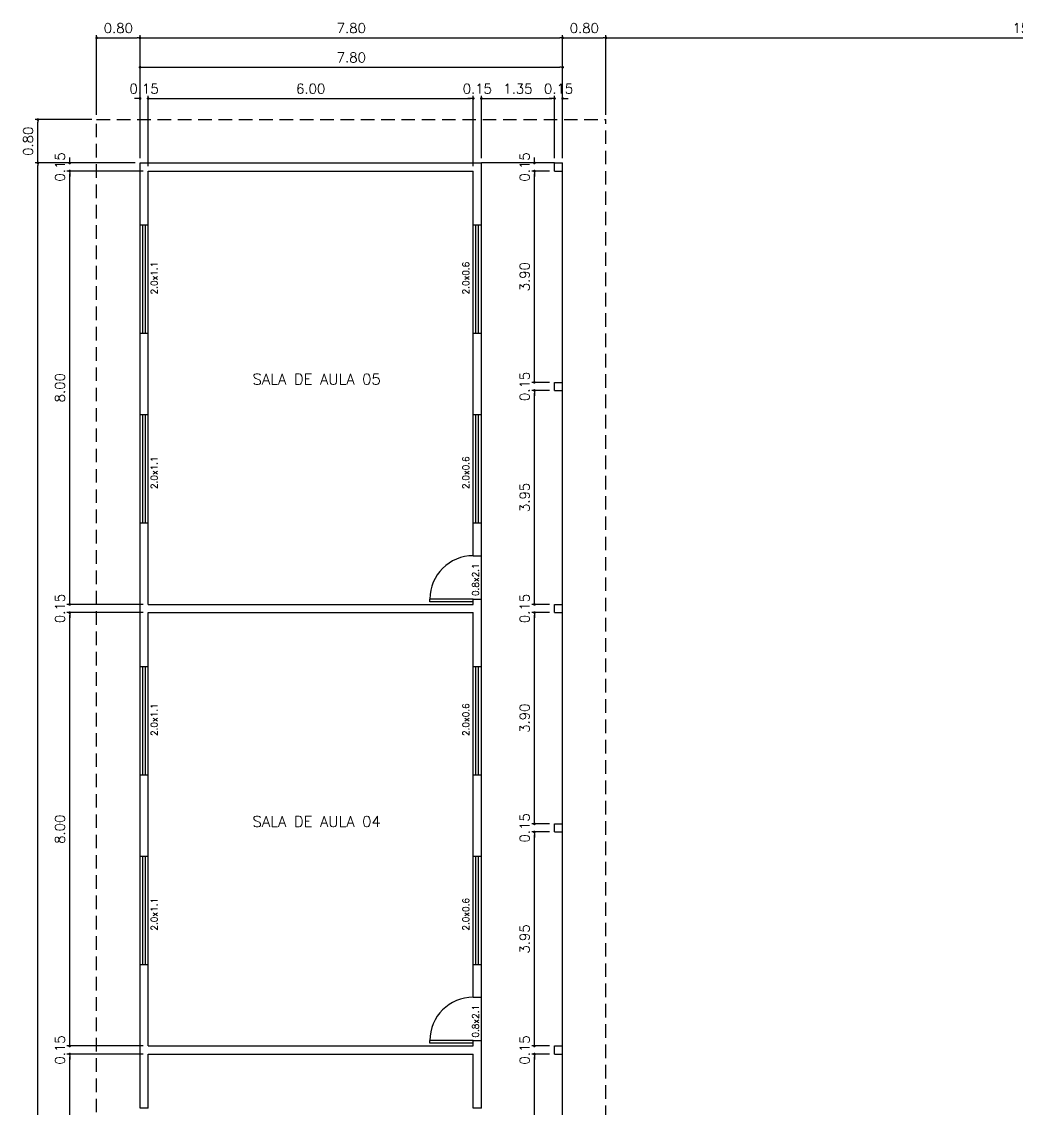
# Model space of a CAD drawing. Extents: x -437 to -220, y 135 to 227.
# Drawn here: x -324.13 to -305.77, y 181.55 to 201.61 of the extents above; entities that cross this region are included whole.
import ezdxf
from ezdxf.enums import TextEntityAlignment as Align

# ---------------------------------------------------------------- set-up
doc = ezdxf.new("R2010")
doc.units = 0
doc.header["$MEASUREMENT"] = 0
doc.linetypes.add('HIDDEN', pattern=[0.375, 0.25, -0.125])
doc.layers.get('0').update_dxf_attribs({"linetype": 'CONTINUOUS'})
doc.layers.get('DEFPOINTS').update_dxf_attribs({"linetype": 'CONTINUOUS'})
for name, color, linetype in [('ALVENARIA', 7, 'CONTINUOUS'), ('ALVENARIA1', 44, 'CONTINUOUS'), ('COBERTURA', 6, 'CONTINUOUS'), ('COTA', 1, 'CONTINUOUS'), ('JAPOR', 142, 'CONTINUOUS'), ('TEXTO2', 40, 'CONTINUOUS'), ('TEXTO3', 3, 'CONTINUOUS')]:
    doc.layers.add(name, color=color, linetype=linetype)
doc.styles.add('SIMPLEX', font='SIMPLEX.SHX')
doc.dimstyles.new('DIM100', dxfattribs={"dimtxt": 0.18, "dimasz": 0.05, "dimexe": 0.05, "dimexo": 0.09, "dimgap": 0.09, "dimtad": 1, "dimzin": 0, "dimdsep": 46, "dimtxsty": 'SIMPLEX', "dimblk": 'DOT', "dimcen": 0.09, "dimadec": 0, "dimazin": 0, "dimtfac": 1, "dimtix": 1, "dimtofl": 0, "dimtmove": 2, "dimatfit": 3, "dimldrblk": 'DOT', "dimfxl": 1, "dimtolj": 1, "dimtzin": 0, "dimarcsym": 0})

# ---------------------------------------------------------------- blocks, each defined once
blk = doc.blocks.new('DOT')
at = {"layer": 'ALVENARIA', "color": 0, "linetype": 'ByBlock'}
blk.add_line((-0.5, 0), (-1, 0), dxfattribs=at)
at = {"layer": 'ALVENARIA', "color": 0, "linetype": 'ByBlock', "const_width": 0.5}
blk.add_lwpolyline([(-0.25, 0, 1), (0.25, 0, 1)], format="xyb", close=True, dxfattribs=at)
blk = doc.blocks.new('*D136')
at = {"color": 0, "linetype": 'ByBlock'}
for p, q in [((-321.996, 200.191), (-322.046, 200.191)), ((-321.946, 199.091), (-321.946, 200.241)), ((-321.796, 198.941), (-321.796, 200.241)), ((-321.746, 200.191), (-321.696, 200.191))]:
    blk.add_line(p, q, dxfattribs=at)
at = {"layer": 'DEFPOINTS', "color": 0, "linetype": 'ByBlock'}
for p in [(-321.796, 200.191), (-321.946, 199.001), (-321.796, 198.851)]:
    blk.add_point(p, dxfattribs=at)
at = {"color": 0, "linetype": 'ByBlock', "xscale": 0.05, "yscale": 0.05, "zscale": 0.05}
blk.add_blockref('DOT', (-321.946, 200.191), dxfattribs=at)
at = {"color": 0, "linetype": 'ByBlock', "xscale": 0.05, "yscale": 0.05, "zscale": 0.05, "rotation": 180}
blk.add_blockref('DOT', (-321.796, 200.191), dxfattribs=at)
at = {"color": 0, "linetype": 'ByBlock', "insert": (-321.871, 200.371), "char_height": 0.18, "attachment_point": 5, "style": 'SIMPLEX'}
blk.add_mtext('\\A1;0.15', dxfattribs=at)
blk = doc.blocks.new('*D137')
at = {"color": 0, "linetype": 'ByBlock'}
for p, q in [((-321.746, 200.191), (-315.846, 200.191)), ((-315.796, 198.941), (-315.796, 200.241))]:
    blk.add_line(p, q, dxfattribs=at)
at = {"layer": 'DEFPOINTS', "color": 0, "linetype": 'ByBlock'}
for p in [(-315.796, 200.191), (-321.796, 198.851), (-315.796, 198.851)]:
    blk.add_point(p, dxfattribs=at)
at = {"color": 0, "linetype": 'ByBlock', "xscale": 0.05, "yscale": 0.05, "zscale": 0.05, "rotation": 180}
blk.add_blockref('DOT', (-321.796, 200.191), dxfattribs=at)
at = {"color": 0, "linetype": 'ByBlock', "xscale": 0.05, "yscale": 0.05, "zscale": 0.05}
blk.add_blockref('DOT', (-315.796, 200.191), dxfattribs=at)
at = {"color": 0, "linetype": 'ByBlock', "insert": (-318.796, 200.371), "char_height": 0.18, "attachment_point": 5, "style": 'SIMPLEX'}
blk.add_mtext('\\A1;6.00', dxfattribs=at)
blk = doc.blocks.new('*D138')
at = {"color": 0, "linetype": 'ByBlock'}
for p, q in [((-315.846, 200.191), (-315.896, 200.191)), ((-315.646, 199.091), (-315.646, 200.241)), ((-315.596, 200.191), (-315.546, 200.191))]:
    blk.add_line(p, q, dxfattribs=at)
at = {"layer": 'DEFPOINTS', "color": 0, "linetype": 'ByBlock'}
for p in [(-315.646, 200.191), (-315.646, 199.001), (-315.796, 198.851)]:
    blk.add_point(p, dxfattribs=at)
at = {"color": 0, "linetype": 'ByBlock', "xscale": 0.05, "yscale": 0.05, "zscale": 0.05}
blk.add_blockref('DOT', (-315.796, 200.191), dxfattribs=at)
at = {"color": 0, "linetype": 'ByBlock', "xscale": 0.05, "yscale": 0.05, "zscale": 0.05, "rotation": 180}
blk.add_blockref('DOT', (-315.646, 200.191), dxfattribs=at)
at = {"color": 0, "linetype": 'ByBlock', "insert": (-315.721, 200.371), "char_height": 0.18, "attachment_point": 5, "style": 'SIMPLEX'}
blk.add_mtext('\\A1;0.15', dxfattribs=at)
blk = doc.blocks.new('*D139')
at = {"color": 0, "linetype": 'ByBlock'}
for p, q in [((-315.596, 200.191), (-314.346, 200.191)), ((-314.296, 199.091), (-314.296, 200.241))]:
    blk.add_line(p, q, dxfattribs=at)
at = {"layer": 'DEFPOINTS', "color": 0, "linetype": 'ByBlock'}
for p in [(-314.296, 200.191), (-315.646, 199.001), (-314.296, 199.001)]:
    blk.add_point(p, dxfattribs=at)
at = {"color": 0, "linetype": 'ByBlock', "xscale": 0.05, "yscale": 0.05, "zscale": 0.05, "rotation": 180}
blk.add_blockref('DOT', (-315.646, 200.191), dxfattribs=at)
at = {"color": 0, "linetype": 'ByBlock', "xscale": 0.05, "yscale": 0.05, "zscale": 0.05}
blk.add_blockref('DOT', (-314.296, 200.191), dxfattribs=at)
at = {"color": 0, "linetype": 'ByBlock', "insert": (-314.971, 200.371), "char_height": 0.18, "attachment_point": 5, "style": 'SIMPLEX'}
blk.add_mtext('\\A1;1.35', dxfattribs=at)
blk = doc.blocks.new('*D140')
at = {"color": 0, "linetype": 'ByBlock'}
for p, q in [((-314.346, 200.191), (-314.396, 200.191)), ((-314.146, 199.091), (-314.146, 200.241)), ((-314.096, 200.191), (-314.046, 200.191))]:
    blk.add_line(p, q, dxfattribs=at)
at = {"layer": 'DEFPOINTS', "color": 0, "linetype": 'ByBlock'}
for p in [(-314.146, 200.191), (-314.296, 199.001), (-314.146, 199.001)]:
    blk.add_point(p, dxfattribs=at)
at = {"color": 0, "linetype": 'ByBlock', "xscale": 0.05, "yscale": 0.05, "zscale": 0.05}
blk.add_blockref('DOT', (-314.296, 200.191), dxfattribs=at)
at = {"color": 0, "linetype": 'ByBlock', "xscale": 0.05, "yscale": 0.05, "zscale": 0.05, "rotation": 180}
blk.add_blockref('DOT', (-314.146, 200.191), dxfattribs=at)
at = {"color": 0, "linetype": 'ByBlock', "insert": (-314.221, 200.371), "char_height": 0.18, "attachment_point": 5, "style": 'SIMPLEX'}
blk.add_mtext('\\A1;0.15', dxfattribs=at)
blk = doc.blocks.new('*D198')
at = {"color": 0, "linetype": 'ByBlock'}
for p, q in [((-321.886, 182.551), (-323.294, 182.551)), ((-323.244, 174.601), (-323.244, 182.501))]:
    blk.add_line(p, q, dxfattribs=at)
at = {"layer": 'DEFPOINTS', "color": 0, "linetype": 'ByBlock'}
for p in [(-323.244, 182.551), (-321.796, 182.551), (-321.796, 174.551)]:
    blk.add_point(p, dxfattribs=at)
at = {"color": 0, "linetype": 'ByBlock', "xscale": 0.05, "yscale": 0.05, "zscale": 0.05}
for p, rotation in [((-323.244, 182.551), 90), ((-323.244, 174.551), 270)]:
    blk.add_blockref('DOT', p, dxfattribs=dict(at, rotation=rotation))
at = {"color": 0, "linetype": 'ByBlock', "insert": (-323.424, 178.551), "char_height": 0.18, "attachment_point": 5, "rotation": 90, "style": 'SIMPLEX'}
blk.add_mtext('\\A1;8.00', dxfattribs=at)
blk = doc.blocks.new('*D199')
at = {"color": 0, "linetype": 'ByBlock'}
for p, q in [((-323.244, 182.751), (-323.244, 182.801)), ((-321.886, 182.701), (-323.294, 182.701)), ((-323.244, 182.501), (-323.244, 182.451))]:
    blk.add_line(p, q, dxfattribs=at)
at = {"layer": 'DEFPOINTS', "color": 0, "linetype": 'ByBlock'}
for p in [(-323.244, 182.701), (-321.796, 182.701), (-321.796, 182.551)]:
    blk.add_point(p, dxfattribs=at)
at = {"color": 0, "linetype": 'ByBlock', "xscale": 0.05, "yscale": 0.05, "zscale": 0.05}
for p, rotation in [((-323.244, 182.701), 270), ((-323.244, 182.551), 90)]:
    blk.add_blockref('DOT', p, dxfattribs=dict(at, rotation=rotation))
at = {"color": 0, "linetype": 'ByBlock', "insert": (-323.424, 182.626), "char_height": 0.18, "attachment_point": 5, "rotation": 90, "style": 'SIMPLEX'}
blk.add_mtext('\\A1;0.15', dxfattribs=at)
blk = doc.blocks.new('*D200')
at = {"color": 0, "linetype": 'ByBlock'}
for p, q in [((-321.886, 190.701), (-323.294, 190.701)), ((-323.244, 182.751), (-323.244, 190.651))]:
    blk.add_line(p, q, dxfattribs=at)
at = {"layer": 'DEFPOINTS', "color": 0, "linetype": 'ByBlock'}
for p in [(-323.244, 190.701), (-321.796, 190.701), (-321.796, 182.701)]:
    blk.add_point(p, dxfattribs=at)
at = {"color": 0, "linetype": 'ByBlock', "xscale": 0.05, "yscale": 0.05, "zscale": 0.05}
for p, rotation in [((-323.244, 190.701), 90), ((-323.244, 182.701), 270)]:
    blk.add_blockref('DOT', p, dxfattribs=dict(at, rotation=rotation))
at = {"color": 0, "linetype": 'ByBlock', "insert": (-323.424, 186.701), "char_height": 0.18, "attachment_point": 5, "rotation": 90, "style": 'SIMPLEX'}
blk.add_mtext('\\A1;8.00', dxfattribs=at)
blk = doc.blocks.new('*D201')
at = {"color": 0, "linetype": 'ByBlock'}
for p, q in [((-323.244, 190.901), (-323.244, 190.951)), ((-321.886, 190.851), (-323.294, 190.851)), ((-323.244, 190.651), (-323.244, 190.601))]:
    blk.add_line(p, q, dxfattribs=at)
at = {"layer": 'DEFPOINTS', "color": 0, "linetype": 'ByBlock'}
for p in [(-323.244, 190.851), (-321.796, 190.851), (-321.796, 190.701)]:
    blk.add_point(p, dxfattribs=at)
at = {"color": 0, "linetype": 'ByBlock', "xscale": 0.05, "yscale": 0.05, "zscale": 0.05}
for p, rotation in [((-323.244, 190.851), 270), ((-323.244, 190.701), 90)]:
    blk.add_blockref('DOT', p, dxfattribs=dict(at, rotation=rotation))
at = {"color": 0, "linetype": 'ByBlock', "insert": (-323.424, 190.776), "char_height": 0.18, "attachment_point": 5, "rotation": 90, "style": 'SIMPLEX'}
blk.add_mtext('\\A1;0.15', dxfattribs=at)
blk = doc.blocks.new('*D202')
at = {"color": 0, "linetype": 'ByBlock'}
for p, q in [((-321.886, 198.851), (-323.294, 198.851)), ((-323.244, 190.901), (-323.244, 198.801))]:
    blk.add_line(p, q, dxfattribs=at)
at = {"layer": 'DEFPOINTS', "color": 0, "linetype": 'ByBlock'}
for p in [(-323.244, 198.851), (-321.796, 198.851), (-321.796, 190.851)]:
    blk.add_point(p, dxfattribs=at)
at = {"color": 0, "linetype": 'ByBlock', "xscale": 0.05, "yscale": 0.05, "zscale": 0.05}
for p, rotation in [((-323.244, 198.851), 90), ((-323.244, 190.851), 270)]:
    blk.add_blockref('DOT', p, dxfattribs=dict(at, rotation=rotation))
at = {"color": 0, "linetype": 'ByBlock', "insert": (-323.424, 194.851), "char_height": 0.18, "attachment_point": 5, "rotation": 90, "style": 'SIMPLEX'}
blk.add_mtext('\\A1;8.00', dxfattribs=at)
blk = doc.blocks.new('*D203')
at = {"color": 0, "linetype": 'ByBlock'}
for p, q in [((-322.036, 199.001), (-323.294, 199.001)), ((-323.244, 199.051), (-323.244, 199.101)), ((-323.244, 198.801), (-323.244, 198.751))]:
    blk.add_line(p, q, dxfattribs=at)
at = {"layer": 'DEFPOINTS', "color": 0, "linetype": 'ByBlock'}
for p in [(-323.244, 199.001), (-321.946, 199.001), (-321.796, 198.851)]:
    blk.add_point(p, dxfattribs=at)
at = {"color": 0, "linetype": 'ByBlock', "xscale": 0.05, "yscale": 0.05, "zscale": 0.05}
for p, rotation in [((-323.244, 199.001), 270), ((-323.244, 198.851), 90)]:
    blk.add_blockref('DOT', p, dxfattribs=dict(at, rotation=rotation))
at = {"color": 0, "linetype": 'ByBlock', "insert": (-323.424, 198.926), "char_height": 0.18, "attachment_point": 5, "rotation": 90, "style": 'SIMPLEX'}
blk.add_mtext('\\A1;0.15', dxfattribs=at)
blk = doc.blocks.new('*D205')
at = {"color": 0, "linetype": 'ByBlock'}
for p, q in [((-322.036, 199.001), (-323.881, 199.001)), ((-323.831, 139.751), (-323.831, 198.951)), ((-321.886, 139.701), (-323.881, 139.701))]:
    blk.add_line(p, q, dxfattribs=at)
at = {"layer": 'DEFPOINTS', "color": 0, "linetype": 'ByBlock'}
for p in [(-323.831, 199.001), (-321.946, 199.001), (-321.796, 139.701)]:
    blk.add_point(p, dxfattribs=at)
at = {"color": 0, "linetype": 'ByBlock', "xscale": 0.05, "yscale": 0.05, "zscale": 0.05}
for p, rotation in [((-323.831, 199.001), 90), ((-323.831, 139.701), 270)]:
    blk.add_blockref('DOT', p, dxfattribs=dict(at, rotation=rotation))
at = {"color": 0, "linetype": 'ByBlock', "insert": (-324.011, 169.351), "char_height": 0.18, "attachment_point": 5, "rotation": 90, "style": 'SIMPLEX'}
blk.add_mtext('\\A1;59.30', dxfattribs=at)
blk = doc.blocks.new('*D206')
at = {"color": 0, "linetype": 'ByBlock'}
for p, q in [((-322.836, 199.801), (-323.881, 199.801)), ((-323.831, 199.051), (-323.831, 199.751))]:
    blk.add_line(p, q, dxfattribs=at)
at = {"layer": 'DEFPOINTS', "color": 0, "linetype": 'ByBlock'}
for p in [(-323.831, 199.801), (-322.746, 199.801), (-321.946, 199.001)]:
    blk.add_point(p, dxfattribs=at)
at = {"color": 0, "linetype": 'ByBlock', "xscale": 0.05, "yscale": 0.05, "zscale": 0.05}
for p, rotation in [((-323.831, 199.801), 90), ((-323.831, 199.001), 270)]:
    blk.add_blockref('DOT', p, dxfattribs=dict(at, rotation=rotation))
at = {"color": 0, "linetype": 'ByBlock', "insert": (-324.011, 199.401), "char_height": 0.18, "attachment_point": 5, "rotation": 90, "style": 'SIMPLEX'}
blk.add_mtext('\\A1;0.80', dxfattribs=at)
blk = doc.blocks.new('*D207')
at = {"color": 0, "linetype": 'ByBlock'}
for p, q in [((-321.946, 199.091), (-321.946, 200.818)), ((-314.146, 199.091), (-314.146, 200.818)), ((-321.896, 200.768), (-314.196, 200.768))]:
    blk.add_line(p, q, dxfattribs=at)
at = {"layer": 'DEFPOINTS', "color": 0, "linetype": 'ByBlock'}
for p in [(-314.146, 200.768), (-321.946, 199.001), (-314.146, 199.001)]:
    blk.add_point(p, dxfattribs=at)
at = {"color": 0, "linetype": 'ByBlock', "xscale": 0.05, "yscale": 0.05, "zscale": 0.05, "rotation": 180}
blk.add_blockref('DOT', (-321.946, 200.768), dxfattribs=at)
at = {"color": 0, "linetype": 'ByBlock', "xscale": 0.05, "yscale": 0.05, "zscale": 0.05}
blk.add_blockref('DOT', (-314.146, 200.768), dxfattribs=at)
at = {"color": 0, "linetype": 'ByBlock', "insert": (-318.046, 200.948), "char_height": 0.18, "attachment_point": 5, "style": 'SIMPLEX'}
blk.add_mtext('\\A1;7.80', dxfattribs=at)
blk = doc.blocks.new('*D209')
at = {"color": 0, "linetype": 'ByBlock'}
for p, q in [((-322.746, 199.891), (-322.746, 201.36)), ((-322.696, 201.31), (-321.996, 201.31)), ((-321.946, 199.091), (-321.946, 201.36))]:
    blk.add_line(p, q, dxfattribs=at)
at = {"layer": 'DEFPOINTS', "color": 0, "linetype": 'ByBlock'}
for p in [(-321.946, 201.31), (-322.746, 199.801), (-321.946, 199.001)]:
    blk.add_point(p, dxfattribs=at)
at = {"color": 0, "linetype": 'ByBlock', "xscale": 0.05, "yscale": 0.05, "zscale": 0.05, "rotation": 180}
blk.add_blockref('DOT', (-322.746, 201.31), dxfattribs=at)
at = {"color": 0, "linetype": 'ByBlock', "xscale": 0.05, "yscale": 0.05, "zscale": 0.05}
blk.add_blockref('DOT', (-321.946, 201.31), dxfattribs=at)
at = {"color": 0, "linetype": 'ByBlock', "insert": (-322.346, 201.49), "char_height": 0.18, "attachment_point": 5, "style": 'SIMPLEX'}
blk.add_mtext('\\A1;0.80', dxfattribs=at)
blk = doc.blocks.new('*D210')
at = {"color": 0, "linetype": 'ByBlock'}
for p, q in [((-321.896, 201.31), (-314.196, 201.31)), ((-314.146, 199.091), (-314.146, 201.36))]:
    blk.add_line(p, q, dxfattribs=at)
at = {"layer": 'DEFPOINTS', "color": 0, "linetype": 'ByBlock'}
for p in [(-314.146, 201.31), (-321.946, 199.001), (-314.146, 199.001)]:
    blk.add_point(p, dxfattribs=at)
at = {"color": 0, "linetype": 'ByBlock', "xscale": 0.05, "yscale": 0.05, "zscale": 0.05, "rotation": 180}
blk.add_blockref('DOT', (-321.946, 201.31), dxfattribs=at)
at = {"color": 0, "linetype": 'ByBlock', "xscale": 0.05, "yscale": 0.05, "zscale": 0.05}
blk.add_blockref('DOT', (-314.146, 201.31), dxfattribs=at)
at = {"color": 0, "linetype": 'ByBlock', "insert": (-318.046, 201.49), "char_height": 0.18, "attachment_point": 5, "style": 'SIMPLEX'}
blk.add_mtext('\\A1;7.80', dxfattribs=at)
blk = doc.blocks.new('*D260')
at = {"layer": 'COTA', "color": 0, "lineweight": -2}
for p, q in [((-314.386, 182.551), (-314.717, 182.551)), ((-314.667, 178.701), (-314.667, 182.501)), ((-314.386, 178.651), (-314.717, 178.651))]:
    blk.add_line(p, q, dxfattribs=at)
at = {"layer": 'DEFPOINTS', "color": 0}
for p in [(-314.667, 182.551), (-314.296, 182.551), (-314.296, 178.651)]:
    blk.add_point(p, dxfattribs=at)
at = {"layer": 'COTA', "color": 0, "lineweight": -2, "xscale": 0.05, "yscale": 0.05, "zscale": 0.05}
for p, rotation in [((-314.667, 182.551), 90), ((-314.667, 178.651), 270)]:
    blk.add_blockref('DOT', p, dxfattribs=dict(at, rotation=rotation))
at = {"layer": 'COTA', "color": 0, "insert": (-314.847, 180.601), "char_height": 0.18, "attachment_point": 5, "rotation": 90, "style": 'SIMPLEX'}
blk.add_mtext('\\A1;3.90', dxfattribs=at)
blk = doc.blocks.new('*D261')
at = {"layer": 'COTA', "color": 0, "lineweight": -2}
for p, q in [((-314.667, 182.751), (-314.667, 182.801)), ((-314.386, 182.701), (-314.717, 182.701)), ((-314.386, 182.551), (-314.717, 182.551)), ((-314.667, 182.501), (-314.667, 182.451))]:
    blk.add_line(p, q, dxfattribs=at)
at = {"layer": 'DEFPOINTS', "color": 0}
for p in [(-314.667, 182.701), (-314.296, 182.701), (-314.296, 182.551)]:
    blk.add_point(p, dxfattribs=at)
at = {"layer": 'COTA', "color": 0, "lineweight": -2, "xscale": 0.05, "yscale": 0.05, "zscale": 0.05}
for p, rotation in [((-314.667, 182.701), 270), ((-314.667, 182.551), 90)]:
    blk.add_blockref('DOT', p, dxfattribs=dict(at, rotation=rotation))
at = {"layer": 'COTA', "color": 0, "insert": (-314.847, 182.626), "char_height": 0.18, "attachment_point": 5, "rotation": 90, "style": 'SIMPLEX'}
blk.add_mtext('\\A1;0.15', dxfattribs=at)
blk = doc.blocks.new('*D262')
at = {"layer": 'COTA', "color": 0, "lineweight": -2}
for p, q in [((-314.386, 186.651), (-314.717, 186.651)), ((-314.667, 182.751), (-314.667, 186.601)), ((-314.386, 182.701), (-314.717, 182.701))]:
    blk.add_line(p, q, dxfattribs=at)
at = {"layer": 'DEFPOINTS', "color": 0}
for p in [(-314.667, 186.651), (-314.296, 186.651), (-314.296, 182.701)]:
    blk.add_point(p, dxfattribs=at)
at = {"layer": 'COTA', "color": 0, "lineweight": -2, "xscale": 0.05, "yscale": 0.05, "zscale": 0.05}
for p, rotation in [((-314.667, 186.651), 90), ((-314.667, 182.701), 270)]:
    blk.add_blockref('DOT', p, dxfattribs=dict(at, rotation=rotation))
at = {"layer": 'COTA', "color": 0, "insert": (-314.847, 184.676), "char_height": 0.18, "attachment_point": 5, "rotation": 90, "style": 'SIMPLEX'}
blk.add_mtext('\\A1;3.95', dxfattribs=at)
blk = doc.blocks.new('*D263')
at = {"layer": 'COTA', "color": 0, "lineweight": -2}
for p, q in [((-314.386, 186.801), (-314.717, 186.801)), ((-314.667, 186.851), (-314.667, 186.901)), ((-314.386, 186.651), (-314.717, 186.651)), ((-314.667, 186.601), (-314.667, 186.551))]:
    blk.add_line(p, q, dxfattribs=at)
at = {"layer": 'DEFPOINTS', "color": 0}
for p in [(-314.667, 186.801), (-314.296, 186.801), (-314.296, 186.651)]:
    blk.add_point(p, dxfattribs=at)
at = {"layer": 'COTA', "color": 0, "lineweight": -2, "xscale": 0.05, "yscale": 0.05, "zscale": 0.05}
for p, rotation in [((-314.667, 186.801), 270), ((-314.667, 186.651), 90)]:
    blk.add_blockref('DOT', p, dxfattribs=dict(at, rotation=rotation))
at = {"layer": 'COTA', "color": 0, "insert": (-314.847, 186.726), "char_height": 0.18, "attachment_point": 5, "rotation": 90, "style": 'SIMPLEX'}
blk.add_mtext('\\A1;0.15', dxfattribs=at)
blk = doc.blocks.new('*D264')
at = {"layer": 'COTA', "color": 0, "lineweight": -2}
for p, q in [((-314.386, 190.701), (-314.717, 190.701)), ((-314.667, 186.851), (-314.667, 190.651)), ((-314.386, 186.801), (-314.717, 186.801))]:
    blk.add_line(p, q, dxfattribs=at)
at = {"layer": 'DEFPOINTS', "color": 0}
for p in [(-314.667, 190.701), (-314.296, 190.701), (-314.296, 186.801)]:
    blk.add_point(p, dxfattribs=at)
at = {"layer": 'COTA', "color": 0, "lineweight": -2, "xscale": 0.05, "yscale": 0.05, "zscale": 0.05}
for p, rotation in [((-314.667, 190.701), 90), ((-314.667, 186.801), 270)]:
    blk.add_blockref('DOT', p, dxfattribs=dict(at, rotation=rotation))
at = {"layer": 'COTA', "color": 0, "insert": (-314.847, 188.751), "char_height": 0.18, "attachment_point": 5, "rotation": 90, "style": 'SIMPLEX'}
blk.add_mtext('\\A1;3.90', dxfattribs=at)
blk = doc.blocks.new('*D265')
at = {"layer": 'COTA', "color": 0, "lineweight": -2}
for p, q in [((-314.667, 190.901), (-314.667, 190.951)), ((-314.386, 190.851), (-314.717, 190.851)), ((-314.386, 190.701), (-314.717, 190.701)), ((-314.667, 190.651), (-314.667, 190.601))]:
    blk.add_line(p, q, dxfattribs=at)
at = {"layer": 'DEFPOINTS', "color": 0}
for p in [(-314.667, 190.851), (-314.296, 190.851), (-314.296, 190.701)]:
    blk.add_point(p, dxfattribs=at)
at = {"layer": 'COTA', "color": 0, "lineweight": -2, "xscale": 0.05, "yscale": 0.05, "zscale": 0.05}
for p, rotation in [((-314.667, 190.851), 270), ((-314.667, 190.701), 90)]:
    blk.add_blockref('DOT', p, dxfattribs=dict(at, rotation=rotation))
at = {"layer": 'COTA', "color": 0, "insert": (-314.847, 190.776), "char_height": 0.18, "attachment_point": 5, "rotation": 90, "style": 'SIMPLEX'}
blk.add_mtext('\\A1;0.15', dxfattribs=at)
blk = doc.blocks.new('*D266')
at = {"layer": 'COTA', "color": 0, "lineweight": -2}
for p, q in [((-314.386, 194.801), (-314.717, 194.801)), ((-314.667, 190.901), (-314.667, 194.751)), ((-314.386, 190.851), (-314.717, 190.851))]:
    blk.add_line(p, q, dxfattribs=at)
at = {"layer": 'DEFPOINTS', "color": 0}
for p in [(-314.667, 194.801), (-314.296, 194.801), (-314.296, 190.851)]:
    blk.add_point(p, dxfattribs=at)
at = {"layer": 'COTA', "color": 0, "lineweight": -2, "xscale": 0.05, "yscale": 0.05, "zscale": 0.05}
for p, rotation in [((-314.667, 194.801), 90), ((-314.667, 190.851), 270)]:
    blk.add_blockref('DOT', p, dxfattribs=dict(at, rotation=rotation))
at = {"layer": 'COTA', "color": 0, "insert": (-314.847, 192.826), "char_height": 0.18, "attachment_point": 5, "rotation": 90, "style": 'SIMPLEX'}
blk.add_mtext('\\A1;3.95', dxfattribs=at)
blk = doc.blocks.new('*D267')
at = {"layer": 'COTA', "color": 0, "lineweight": -2}
for p, q in [((-314.667, 195.001), (-314.667, 195.051)), ((-314.386, 194.951), (-314.717, 194.951)), ((-314.386, 194.801), (-314.717, 194.801)), ((-314.667, 194.751), (-314.667, 194.701))]:
    blk.add_line(p, q, dxfattribs=at)
at = {"layer": 'DEFPOINTS', "color": 0}
for p in [(-314.667, 194.951), (-314.296, 194.951), (-314.296, 194.801)]:
    blk.add_point(p, dxfattribs=at)
at = {"layer": 'COTA', "color": 0, "lineweight": -2, "xscale": 0.05, "yscale": 0.05, "zscale": 0.05}
for p, rotation in [((-314.667, 194.951), 270), ((-314.667, 194.801), 90)]:
    blk.add_blockref('DOT', p, dxfattribs=dict(at, rotation=rotation))
at = {"layer": 'COTA', "color": 0, "insert": (-314.847, 194.876), "char_height": 0.18, "attachment_point": 5, "rotation": 90, "style": 'SIMPLEX'}
blk.add_mtext('\\A1;0.15', dxfattribs=at)
blk = doc.blocks.new('*D268')
at = {"layer": 'COTA', "color": 0, "lineweight": -2}
for p, q in [((-314.386, 198.851), (-314.717, 198.851)), ((-314.667, 195.001), (-314.667, 198.801)), ((-314.386, 194.951), (-314.717, 194.951))]:
    blk.add_line(p, q, dxfattribs=at)
at = {"layer": 'DEFPOINTS', "color": 0}
for p in [(-314.667, 198.851), (-314.296, 198.851), (-314.296, 194.951)]:
    blk.add_point(p, dxfattribs=at)
at = {"layer": 'COTA', "color": 0, "lineweight": -2, "xscale": 0.05, "yscale": 0.05, "zscale": 0.05}
for p, rotation in [((-314.667, 198.851), 90), ((-314.667, 194.951), 270)]:
    blk.add_blockref('DOT', p, dxfattribs=dict(at, rotation=rotation))
at = {"layer": 'COTA', "color": 0, "insert": (-314.847, 196.901), "char_height": 0.18, "attachment_point": 5, "rotation": 90, "style": 'SIMPLEX'}
blk.add_mtext('\\A1;3.90', dxfattribs=at)
blk = doc.blocks.new('*D269')
at = {"layer": 'COTA', "color": 0, "lineweight": -2}
for p, q in [((-314.386, 199.001), (-314.717, 199.001)), ((-314.667, 199.051), (-314.667, 199.101)), ((-314.386, 198.851), (-314.717, 198.851)), ((-314.667, 198.801), (-314.667, 198.751))]:
    blk.add_line(p, q, dxfattribs=at)
at = {"layer": 'DEFPOINTS', "color": 0}
for p in [(-314.667, 199.001), (-314.296, 199.001), (-314.296, 198.851)]:
    blk.add_point(p, dxfattribs=at)
at = {"layer": 'COTA', "color": 0, "lineweight": -2, "xscale": 0.05, "yscale": 0.05, "zscale": 0.05}
for p, rotation in [((-314.667, 199.001), 270), ((-314.667, 198.851), 90)]:
    blk.add_blockref('DOT', p, dxfattribs=dict(at, rotation=rotation))
at = {"layer": 'COTA', "color": 0, "insert": (-314.847, 198.926), "char_height": 0.18, "attachment_point": 5, "rotation": 90, "style": 'SIMPLEX'}
blk.add_mtext('\\A1;0.15', dxfattribs=at)
blk = doc.blocks.new('*D270')
at = {"layer": 'COTA', "color": 0, "lineweight": -2}
for p, q in [((-314.146, 199.091), (-314.146, 201.36)), ((-314.096, 201.31), (-313.396, 201.31)), ((-313.346, 199.891), (-313.346, 201.36))]:
    blk.add_line(p, q, dxfattribs=at)
at = {"layer": 'DEFPOINTS', "color": 0}
for p in [(-313.346, 201.31), (-313.346, 199.801), (-314.146, 199.001)]:
    blk.add_point(p, dxfattribs=at)
at = {"layer": 'COTA', "color": 0, "lineweight": -2, "xscale": 0.05, "yscale": 0.05, "zscale": 0.05, "rotation": 180}
blk.add_blockref('DOT', (-314.146, 201.31), dxfattribs=at)
at = {"layer": 'COTA', "color": 0, "lineweight": -2, "xscale": 0.05, "yscale": 0.05, "zscale": 0.05}
blk.add_blockref('DOT', (-313.346, 201.31), dxfattribs=at)
at = {"layer": 'COTA', "color": 0, "insert": (-313.746, 201.49), "char_height": 0.18, "attachment_point": 5, "style": 'SIMPLEX'}
blk.add_mtext('\\A1;0.80', dxfattribs=at)
blk = doc.blocks.new('*D271')
at = {"layer": 'COTA', "color": 0, "lineweight": -2}
for p, q in [((-313.346, 199.891), (-313.346, 201.36)), ((-313.296, 201.31), (-297.696, 201.31)), ((-297.646, 199.981), (-297.646, 201.36))]:
    blk.add_line(p, q, dxfattribs=at)
at = {"layer": 'DEFPOINTS', "color": 0}
for p in [(-297.646, 201.31), (-313.346, 199.801), (-297.646, 199.891)]:
    blk.add_point(p, dxfattribs=at)
at = {"layer": 'COTA', "color": 0, "lineweight": -2, "xscale": 0.05, "yscale": 0.05, "zscale": 0.05, "rotation": 180}
blk.add_blockref('DOT', (-313.346, 201.31), dxfattribs=at)
at = {"layer": 'COTA', "color": 0, "lineweight": -2, "xscale": 0.05, "yscale": 0.05, "zscale": 0.05}
blk.add_blockref('DOT', (-297.646, 201.31), dxfattribs=at)
at = {"layer": 'COTA', "color": 0, "insert": (-305.496, 201.49), "char_height": 0.18, "attachment_point": 5, "style": 'SIMPLEX'}
blk.add_mtext('\\A1;15.70', dxfattribs=at)

msp = doc.modelspace()

# ---------------------------------------------------------------- linework, layer by layer
at = {"layer": 'ALVENARIA'}
for p, q in [((-321.946, 199.001), (-315.646, 199.001)), ((-321.946, 197.851), (-321.946, 199.001)), ((-315.646, 197.851), (-315.646, 199.001)), ((-314.296, 199.001), (-314.146, 199.001)), ((-314.296, 198.851), (-314.296, 199.001)), ((-314.146, 198.851), (-314.146, 199.001)), ((-321.796, 198.851), (-315.796, 198.851)), ((-321.796, 197.851), (-321.796, 198.851)), ((-315.796, 197.851), (-315.796, 198.851)), ((-314.296, 198.851), (-314.146, 198.851)), ((-321.796, 197.851), (-321.946, 197.851)), ((-315.646, 197.851), (-315.796, 197.851)), ((-321.946, 194.351), (-321.946, 195.851)), ((-321.796, 195.851), (-321.946, 195.851)), ((-321.796, 194.351), (-321.796, 195.851)), ((-315.796, 194.351), (-315.796, 195.851)), ((-315.646, 195.851), (-315.796, 195.851)), ((-315.646, 194.351), (-315.646, 195.851)), ((-314.296, 194.951), (-314.146, 194.951)), ((-314.296, 194.801), (-314.296, 194.951)), ((-314.296, 194.801), (-314.146, 194.801)), ((-314.146, 194.801), (-314.146, 194.951)), ((-321.796, 194.351), (-321.946, 194.351)), ((-315.646, 194.351), (-315.796, 194.351)), ((-321.946, 189.701), (-321.946, 192.351)), ((-321.796, 192.351), (-321.946, 192.351)), ((-321.796, 190.851), (-321.796, 192.351)), ((-315.646, 192.351), (-315.796, 192.351)), ((-315.796, 191.751), (-315.796, 192.351)), ((-315.646, 191.751), (-315.646, 192.351)), ((-315.796, 191.751), (-315.646, 191.751)), ((-315.796, 190.951), (-315.646, 190.951)), ((-315.796, 190.851), (-315.796, 190.951)), ((-315.646, 189.701), (-315.646, 190.951)), ((-321.796, 190.851), (-315.796, 190.851)), ((-314.296, 190.851), (-314.146, 190.851)), ((-314.296, 190.701), (-314.296, 190.851)), ((-314.146, 190.701), (-314.146, 190.851)), ((-321.796, 190.701), (-315.796, 190.701)), ((-321.796, 189.701), (-321.796, 190.701)), ((-315.796, 189.701), (-315.796, 190.701)), ((-314.296, 190.701), (-314.146, 190.701)), ((-321.796, 189.701), (-321.946, 189.701)), ((-315.646, 189.701), (-315.796, 189.701)), ((-321.946, 186.201), (-321.946, 187.701)), ((-321.796, 187.701), (-321.946, 187.701)), ((-321.796, 186.201), (-321.796, 187.701)), ((-315.796, 186.201), (-315.796, 187.701)), ((-315.646, 187.701), (-315.796, 187.701)), ((-315.646, 186.201), (-315.646, 187.701)), ((-314.296, 186.801), (-314.146, 186.801)), ((-314.296, 186.651), (-314.296, 186.801)), ((-314.146, 186.651), (-314.146, 186.801)), ((-314.296, 186.651), (-314.146, 186.651)), ((-321.796, 186.201), (-321.946, 186.201)), ((-315.646, 186.201), (-315.796, 186.201)), ((-321.946, 181.551), (-321.946, 184.201)), ((-321.796, 184.201), (-321.946, 184.201)), ((-321.796, 182.701), (-321.796, 184.201)), ((-315.646, 184.201), (-315.796, 184.201)), ((-315.796, 183.601), (-315.796, 184.201)), ((-315.646, 183.601), (-315.646, 184.201)), ((-315.796, 183.601), (-315.646, 183.601)), ((-315.796, 182.801), (-315.646, 182.801)), ((-315.796, 182.701), (-315.796, 182.801)), ((-315.646, 181.551), (-315.646, 182.801)), ((-321.796, 182.701), (-315.796, 182.701)), ((-321.796, 182.551), (-315.796, 182.551)), ((-321.796, 181.551), (-321.796, 182.551)), ((-315.796, 181.551), (-315.796, 182.551)), ((-314.296, 182.701), (-314.146, 182.701)), ((-314.296, 182.551), (-314.296, 182.701)), ((-314.296, 182.551), (-314.146, 182.551)), ((-314.146, 182.551), (-314.146, 182.701)), ((-321.796, 181.551), (-321.946, 181.551)), ((-315.646, 181.551), (-315.796, 181.551))]:
    msp.add_line(p, q, dxfattribs=at)
at = {"layer": 'ALVENARIA1'}
for p, q in [((-314.296, 199.001), (-315.646, 199.001)), ((-314.146, 194.951), (-314.146, 198.851)), ((-314.146, 190.851), (-314.146, 194.801)), ((-315.646, 190.951), (-315.646, 191.751)), ((-314.146, 186.801), (-314.146, 190.701)), ((-314.146, 182.701), (-314.146, 186.651)), ((-315.646, 182.801), (-315.646, 183.601)), ((-314.146, 178.651), (-314.146, 182.551))]:
    msp.add_line(p, q, dxfattribs=at)
at = {"layer": 'COBERTURA', "linetype": 'HIDDEN'}
for p, q in [((-322.746, 139.851), (-322.746, 199.801)), ((-322.746, 199.801), (-313.346, 199.801)), ((-313.346, 150.601), (-313.346, 199.801))]:
    msp.add_line(p, q, dxfattribs=at)
at = {"layer": 'JAPOR', "linetype": 'Continuous', "ltscale": 0.5}
for p, q in [((-321.946, 195.851), (-321.946, 197.851)), ((-321.896, 195.851), (-321.896, 197.851)), ((-321.846, 195.851), (-321.846, 197.851)), ((-321.796, 195.851), (-321.796, 197.851)), ((-315.796, 195.851), (-315.796, 197.851)), ((-315.746, 195.851), (-315.746, 197.851)), ((-315.696, 195.851), (-315.696, 197.851)), ((-315.646, 195.851), (-315.646, 197.851)), ((-321.946, 192.351), (-321.946, 194.351)), ((-321.896, 192.351), (-321.896, 194.351)), ((-321.846, 192.351), (-321.846, 194.351)), ((-321.796, 192.351), (-321.796, 194.351)), ((-315.796, 192.351), (-315.796, 194.351)), ((-315.746, 192.351), (-315.746, 194.351)), ((-315.696, 192.351), (-315.696, 194.351)), ((-315.646, 192.351), (-315.646, 194.351)), ((-321.946, 187.701), (-321.946, 189.701)), ((-321.896, 187.701), (-321.896, 189.701)), ((-321.846, 187.701), (-321.846, 189.701)), ((-321.796, 187.701), (-321.796, 189.701)), ((-315.796, 187.701), (-315.796, 189.701)), ((-315.746, 187.701), (-315.746, 189.701)), ((-315.696, 187.701), (-315.696, 189.701)), ((-315.646, 187.701), (-315.646, 189.701)), ((-321.946, 184.201), (-321.946, 186.201)), ((-321.896, 184.201), (-321.896, 186.201)), ((-321.846, 184.201), (-321.846, 186.201)), ((-321.796, 184.201), (-321.796, 186.201)), ((-315.796, 184.201), (-315.796, 186.201)), ((-315.746, 184.201), (-315.746, 186.201)), ((-315.696, 184.201), (-315.696, 186.201)), ((-315.646, 184.201), (-315.646, 186.201))]:
    msp.add_line(p, q, dxfattribs=at)
at = {"layer": 'JAPOR'}
for p, q in [((-315.796, 190.951), (-316.596, 190.951)), ((-316.596, 190.901), (-316.596, 190.951)), ((-315.796, 190.901), (-315.796, 190.951)), ((-315.796, 190.901), (-316.596, 190.901)), ((-315.796, 182.801), (-316.596, 182.801)), ((-316.596, 182.751), (-316.596, 182.801)), ((-315.796, 182.751), (-316.596, 182.751))]:
    msp.add_line(p, q, dxfattribs=at)
for centre in [(-315.796, 190.951), (-315.796, 182.801)]:
    msp.add_arc(centre, 0.8, 90, 180, dxfattribs=at)

# ---------------------------------------------------------------- texts
at = {"layer": 'TEXTO2', "style": 'SIMPLEX'}
for s, p in [('2.0x1.1', (-321.625, 196.875)), ('2.0x0.6', (-315.873, 196.875)), ('2.0x0.6', (-315.873, 193.282)), ('2.0x1.1', (-321.625, 193.282)), ('0.8x2.1', (-315.694, 191.307)), ('2.0x1.1', (-321.625, 188.725)), ('2.0x0.6', (-315.873, 188.725)), ('2.0x1.1', (-321.625, 185.132)), ('2.0x0.6', (-315.873, 185.132)), ('0.8x2.1', (-315.694, 183.157))]:
    msp.add_text(s, height=0.12, rotation=90, dxfattribs=at).set_placement(p, align=Align.CENTER)
at = {"layer": 'TEXTO3', "style": 'SIMPLEX'}
for s, p in [('SALA DE AULA 05', (-318.686, 194.91)), ('SALA DE AULA 04', (-318.686, 186.744))]:
    msp.add_text(s, height=0.2, dxfattribs=at).set_placement(p, align=Align.CENTER)

# ---------------------------------------------------------------- dimensions: what is measured, and where the dimension line sits
at = {"layer": 'COTA'}
for base, p1, p2, picture, middle in [((-321.946, 201.31), (-322.746, 199.801), (-321.946, 199.001), '*D209', (-322.346, 201.49)), ((-313.346, 201.31), (-314.146, 199.001), (-313.346, 199.801), '*D270', (-313.746, 201.49)), ((-297.646, 201.31), (-313.346, 199.801), (-297.646, 199.891), '*D271', (-305.496, 201.49)), ((-314.146, 200.768), (-321.946, 199.001), (-314.146, 199.001), '*D207', (-318.046, 200.948)), ((-321.796, 200.191), (-321.946, 199.001), (-321.796, 198.851), '*D136', (-321.871, 200.371))]:
    dim = msp.add_linear_dim(base=base, p1=p1, p2=p2, dimstyle='DIM100', dxfattribs=at)
    dim.commit()
    dim.dimension.update_dxf_attribs({"geometry": picture, "text_midpoint": middle})
for base, p1, p2, picture, middle in [((-314.146, 201.31), (-321.946, 199.001), (-314.146, 199.001), '*D210', (-318.046, 201.49)), ((-315.796, 200.191), (-321.796, 198.851), (-315.796, 198.851), '*D137', (-318.796, 200.371)), ((-315.646, 200.191), (-315.796, 198.851), (-315.646, 199.001), '*D138', (-315.721, 200.371)), ((-314.296, 200.191), (-315.646, 199.001), (-314.296, 199.001), '*D139', (-314.971, 200.371)), ((-314.146, 200.191), (-314.296, 199.001), (-314.146, 199.001), '*D140', (-314.221, 200.371))]:
    dim = msp.add_linear_dim(base=base, p1=p1, p2=p2, dimstyle='DIM100', override={"dimse1": 1}, dxfattribs=at)
    dim.commit()
    dim.dimension.update_dxf_attribs({"geometry": picture, "text_midpoint": middle})
for base, p1, p2, picture, middle in [((-323.831, 199.801), (-321.946, 199.001), (-322.746, 199.801), '*D206', (-324.011, 199.401)), ((-323.244, 199.001), (-321.796, 198.851), (-321.946, 199.001), '*D203', (-323.424, 198.926)), ((-323.244, 198.851), (-321.796, 190.851), (-321.796, 198.851), '*D202', (-323.424, 194.851)), ((-323.244, 190.851), (-321.796, 190.701), (-321.796, 190.851), '*D201', (-323.424, 190.776)), ((-323.244, 190.701), (-321.796, 182.701), (-321.796, 190.701), '*D200', (-323.424, 186.701)), ((-323.244, 182.701), (-321.796, 182.551), (-321.796, 182.701), '*D199', (-323.424, 182.626)), ((-323.244, 182.551), (-321.796, 174.551), (-321.796, 182.551), '*D198', (-323.424, 178.551))]:
    dim = msp.add_linear_dim(base=base, p1=p1, p2=p2, angle=90, dimstyle='DIM100', override={"dimse1": 1}, dxfattribs=at)
    dim.commit()
    dim.dimension.update_dxf_attribs({"geometry": picture, "text_midpoint": middle})
for base, p1, p2, angle, picture, middle in [((-314.667, 199.001), (-314.296, 198.851), (-314.296, 199.001), 270, '*D269', (-314.847, 198.926)), ((-323.831, 199.001), (-321.796, 139.701), (-321.946, 199.001), 90, '*D205', (-324.011, 169.351)), ((-314.667, 198.851), (-314.296, 194.951), (-314.296, 198.851), 270, '*D268', (-314.847, 196.901)), ((-314.667, 194.951), (-314.296, 194.801), (-314.296, 194.951), 270, '*D267', (-314.847, 194.876)), ((-314.667, 194.801), (-314.296, 190.851), (-314.296, 194.801), 270, '*D266', (-314.847, 192.826)), ((-314.667, 190.851), (-314.296, 190.701), (-314.296, 190.851), 270, '*D265', (-314.847, 190.776)), ((-314.667, 190.701), (-314.296, 186.801), (-314.296, 190.701), 270, '*D264', (-314.847, 188.751)), ((-314.667, 186.801), (-314.296, 186.651), (-314.296, 186.801), 270, '*D263', (-314.847, 186.726)), ((-314.667, 186.651), (-314.296, 182.701), (-314.296, 186.651), 270, '*D262', (-314.847, 184.676)), ((-314.667, 182.701), (-314.296, 182.551), (-314.296, 182.701), 270, '*D261', (-314.847, 182.626)), ((-314.667, 182.551), (-314.296, 178.651), (-314.296, 182.551), 270, '*D260', (-314.847, 180.601))]:
    dim = msp.add_linear_dim(base=base, p1=p1, p2=p2, angle=angle, dimstyle='DIM100', dxfattribs=at)
    dim.commit()
    dim.dimension.update_dxf_attribs({"geometry": picture, "text_midpoint": middle})

doc.saveas('drawing.dxf')
